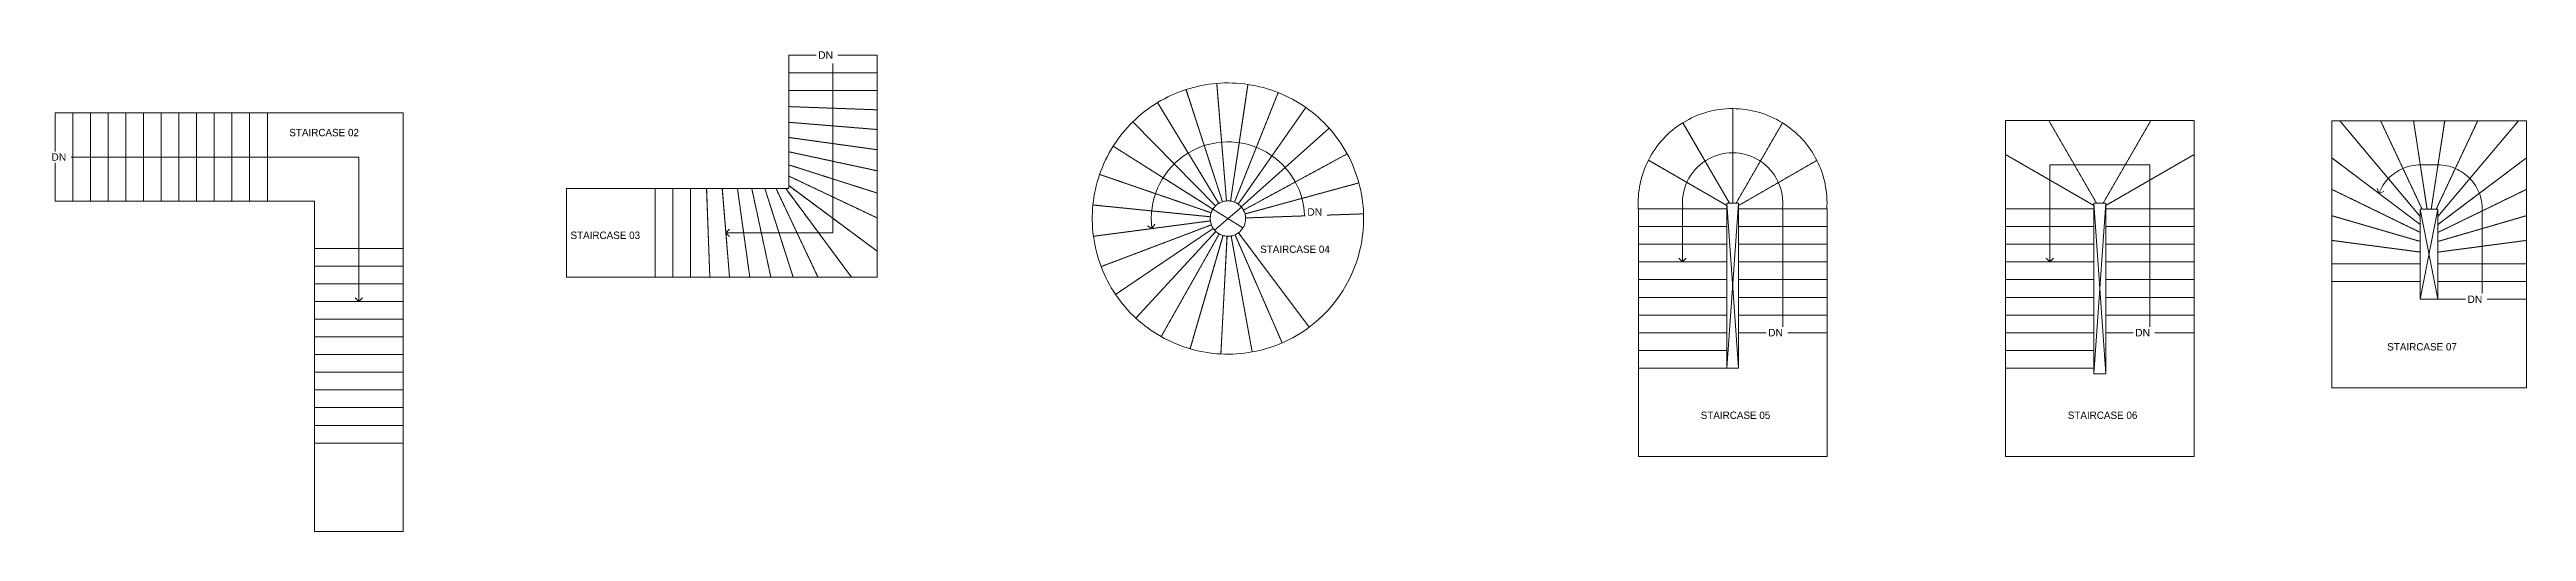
# Model space of a CAD drawing. Header units: millimetres. Extents: x -51718 to 77698, y -8943 to 21865.
# Drawn here: x -51718 to -9728, y 9658 to 17832 of the extents above; entities that cross this region are included whole.
import ezdxf

# ---------------------------------------------------------------- set-up
doc = ezdxf.new("R2010")
doc.units = ezdxf.units.MM
doc.linetypes.add('Overhead', pattern=[3.96875, 2.38125, -1.5875])
for name, color, linetype, lineweight in [('A-DETL', 90, 'Continuous', 18), ('S-STRS', 31, 'Continuous', 18), ('S-STRS-ANNO', 31, 'Continuous', 18), ('S-STRS-IDEN', 31, 'Continuous', 18)]:
    doc.layers.add(name, color=color, linetype=linetype, lineweight=lineweight)
doc.styles.add('Arial', font='arial.ttf', dxfattribs={"height": 125})
doc.styles.add('JetBrains Mono', font='JetBrainsMono-VariableFont_wght.ttf', dxfattribs={"height": 125})

msp = doc.modelspace()

# ---------------------------------------------------------------- linework, layer by layer
at = {"layer": 'A-DETL'}
for p, q in [((-31487.4, 14804.9), (-31994.9, 15125)), ((-31513.5, 15160.4), (-31968.8, 14769.6)), ((-23283.2, 12428.7), (-23083.2, 15228.7)), ((-23283.2, 15228.7), (-23083.2, 12428.7)), ((-17060.4, 15228.7), (-16860.4, 12328.7)), ((-16860.4, 15228.7), (-17060.4, 12328.7)), ((-11527.9, 15125.1), (-11227.9, 13595.1)), ((-11227.9, 15125.1), (-11527.9, 13595.1))]:
    msp.add_line(p, q, dxfattribs=at)
at = {"layer": 'S-STRS'}
for p, q in [((-37687.4, 17736.4), (-39187.4, 17736.4)), ((-39187.4, 17736.4), (-39187.4, 17436.4)), ((-37687.4, 17736.4), (-37687.4, 17436.4)), ((-39187.4, 17436.4), (-39187.4, 17136.4)), ((-37687.4, 17436.4), (-39187.4, 17436.4)), ((-37687.4, 17436.4), (-37687.4, 17136.4)), ((-31766, 15263.9), (-31931.7, 17257.1)), ((-31696.8, 15261.7), (-31401.3, 17239.7)), ((-39187.4, 17136.4), (-39187.4, 16863.7)), ((-37687.4, 17136.4), (-39187.4, 17136.4)), ((-39187.4, 16863.7), (-39187.4, 16597.5)), ((-37687.4, 16809.1), (-39187.4, 16863.7)), ((-37687.4, 17136.4), (-37687.4, 16809.1)), ((-37687.4, 16809.1), (-37687.4, 16475.2)), ((-31896.8, 15221.4), (-32934.6, 16931.1)), ((-31833.9, 15250.3), (-32452.1, 17152.3)), ((-31630, 15243.6), (-30888.9, 17101.2)), ((-31569.1, 15210.7), (-30421.9, 16849)), ((-23183.2, 16829.7), (-23183.2, 15228.7)), ((-51625.7, 16757.8), (-51625.7, 15257.8)), ((-51625.7, 16757.8), (-51325.7, 16757.8)), ((-51325.7, 16757.8), (-51025.7, 16757.8)), ((-51325.7, 16757.8), (-51325.7, 15257.8)), ((-51025.7, 16757.8), (-50725.7, 16757.8)), ((-51025.7, 16757.8), (-51025.7, 15257.8)), ((-50725.7, 16757.8), (-50425.7, 16757.8)), ((-50725.7, 16757.8), (-50725.7, 15257.8)), ((-50425.7, 16757.8), (-50125.7, 16757.8)), ((-50425.7, 16757.8), (-50425.7, 15257.8)), ((-50125.7, 16757.8), (-49825.7, 16757.8)), ((-50125.7, 16757.8), (-50125.7, 15257.8)), ((-49825.7, 16757.8), (-49525.7, 16757.8)), ((-49825.7, 16757.8), (-49825.7, 15257.8)), ((-49525.7, 16757.8), (-49225.7, 16757.8)), ((-49525.7, 16757.8), (-49525.7, 15257.8)), ((-49225.7, 16757.8), (-48925.7, 16757.8)), ((-49225.7, 16757.8), (-49225.7, 15257.8)), ((-48925.7, 16757.8), (-48625.7, 16757.8)), ((-48925.7, 16757.8), (-48925.7, 15257.8)), ((-48625.7, 16757.8), (-48325.7, 16757.8)), ((-48625.7, 16757.8), (-48625.7, 15257.8)), ((-48325.7, 16757.8), (-48025.7, 16757.8)), ((-48325.7, 16757.8), (-48325.7, 15257.8)), ((-45725.7, 16757.8), (-48025.7, 16757.8)), ((-48025.7, 16757.8), (-48025.7, 15257.8)), ((-45725.7, 14457.8), (-45725.7, 16757.8)), ((-39187.4, 16597.5), (-39187.4, 16340.7)), ((-37687.4, 16475.2), (-39187.4, 16597.5)), ((-37687.4, 16475.2), (-37687.4, 16132.1)), ((-31951.5, 15178.9), (-33353.5, 16605.2)), ((-31517.3, 15164.7), (-30025.1, 16496.4)), ((-24027.4, 16591), (-23240.9, 15228.7)), ((-22340.6, 16588.1), (-23125.4, 15228.7)), ((-18560.4, 14828.7), (-18560.4, 16628.7)), ((-17826.4, 16628.7), (-17018.1, 15228.7)), ((-16094.4, 16628.7), (-16902.7, 15228.7)), ((-15360.4, 16628.7), (-15360.4, 14528.7)), ((-13027.9, 16625.1), (-12892.3, 16625.1)), ((-13027.9, 15992.5), (-13027.9, 16625.1)), ((-12892.3, 16625.1), (-12201.9, 16625.1)), ((-12892.3, 16625.1), (-11527.9, 15000.8)), ((-12201.9, 16625.1), (-11641.9, 16625.1)), ((-12201.9, 16625.1), (-11498.1, 15125.1)), ((-11641.9, 16625.1), (-11113.9, 16625.1)), ((-11641.9, 16625.1), (-11413.9, 15125.1)), ((-11113.9, 16625.1), (-11341.9, 15125.1)), ((-10554, 16625.1), (-11257.7, 15125.1)), ((-9863.5, 16625.1), (-11227.9, 15000.8)), ((-11113.9, 16625.1), (-10554, 16625.1)), ((-10554, 16625.1), (-9863.5, 16625.1)), ((-9863.5, 16625.1), (-9727.9, 16625.1)), ((-9727.9, 16625.1), (-9727.9, 15992.5)), ((-39187.4, 16340.7), (-39187.4, 16097.5)), ((-37687.4, 16132.1), (-39187.4, 16340.7)), ((-39187.4, 16097.5), (-39187.4, 15875.8)), ((-37687.4, 15775.2), (-39187.4, 16097.5)), ((-37687.4, 16132.1), (-37687.4, 15775.2)), ((-31994.9, 15125), (-33686.5, 16191.9)), ((-31477.5, 15108.1), (-29719.8, 16062.3)), ((-18560.4, 16052.4), (-17060.4, 15186.4)), ((-15360.4, 16052.4), (-16860.4, 15186.4)), ((-13027.9, 15460.4), (-13027.9, 15992.5)), ((-13027.9, 15992.5), (-11527.9, 14863.2)), ((-9727.9, 15992.5), (-11227.9, 14863.2)), ((-9727.9, 15992.5), (-9727.9, 15460.4)), ((-39187.4, 15875.8), (-39187.4, 15686.2)), ((-37687.4, 15396.9), (-39187.4, 15875.8)), ((-39187.4, 15686.2), (-39187.4, 15522.8)), ((-37687.4, 14975.5), (-39187.4, 15686.2)), ((-37687.4, 15775.2), (-37687.4, 15396.9)), ((-32024.8, 15062.6), (-33916, 15713.3)), ((-31451.7, 15043.8), (-29522.1, 15569.7)), ((-24613.4, 15954.4), (-23283.2, 15186.4)), ((-21757.8, 15951.6), (-23083.2, 15186.4)), ((-51625.7, 15257.8), (-51325.7, 15257.8)), ((-51325.7, 15257.8), (-51025.7, 15257.8)), ((-51025.7, 15257.8), (-50725.7, 15257.8)), ((-50725.7, 15257.8), (-50425.7, 15257.8)), ((-50425.7, 15257.8), (-50125.7, 15257.8)), ((-50125.7, 15257.8), (-49825.7, 15257.8)), ((-49825.7, 15257.8), (-49525.7, 15257.8)), ((-49525.7, 15257.8), (-49225.7, 15257.8)), ((-49225.7, 15257.8), (-48925.7, 15257.8)), ((-48925.7, 15257.8), (-48625.7, 15257.8)), ((-48625.7, 15257.8), (-48325.7, 15257.8)), ((-48325.7, 15257.8), (-48025.7, 15257.8)), ((-48025.7, 15257.8), (-47225.7, 15257.8)), ((-47225.7, 15257.8), (-47225.7, 14457.8)), ((-41451.9, 15471.9), (-42951.9, 15471.9)), ((-42951.9, 15471.9), (-42951.9, 13971.9)), ((-41451.9, 13971.9), (-41451.9, 15471.9)), ((-41151.9, 15471.9), (-41451.9, 15471.9)), ((-40851.9, 15471.9), (-41151.9, 15471.9)), ((-41151.9, 13971.9), (-41151.9, 15471.9)), ((-40579.2, 15471.9), (-40851.9, 15471.9)), ((-40851.9, 13971.9), (-40851.9, 15471.9)), ((-40313.1, 15471.9), (-40579.2, 15471.9)), ((-40524.6, 13971.9), (-40579.2, 15471.9)), ((-40056.2, 15471.9), (-40313.1, 15471.9)), ((-40190.8, 13971.9), (-40313.1, 15471.9)), ((-39813.1, 15471.9), (-40056.2, 15471.9)), ((-39847.6, 13971.9), (-40056.2, 15471.9)), ((-39591.4, 15471.9), (-39813.1, 15471.9)), ((-39490.8, 13971.9), (-39813.1, 15471.9)), ((-39401.7, 15471.9), (-39591.4, 15471.9)), ((-39112.4, 13971.9), (-39591.4, 15471.9)), ((-39238.3, 15471.9), (-39401.7, 15471.9)), ((-38691, 13971.9), (-39401.7, 15471.9)), ((-39187.4, 15471.9), (-39238.3, 15471.9)), ((-38124.8, 13971.9), (-39238.3, 15471.9)), ((-39187.4, 15522.8), (-39187.4, 15471.9)), ((-37687.4, 14409.3), (-39187.4, 15522.8)), ((-37687.4, 15396.9), (-37687.4, 14975.5)), ((-32039.6, 14995), (-34029.6, 15194.9)), ((-24784.2, 15128.7), (-23283.2, 15128.7)), ((-24783.2, 14828.7), (-24783.2, 15128.7)), ((-23283.2, 14828.7), (-23283.2, 15228.7)), ((-23083.2, 15228.7), (-23083.2, 14828.7)), ((-21583.2, 15128.7), (-23083.2, 15128.7)), ((-21583.2, 15128.7), (-21583.2, 14828.7)), ((-18561.5, 15128.7), (-17060.4, 15128.7)), ((-17060.4, 14828.7), (-17060.4, 15228.7)), ((-16860.4, 15228.7), (-16860.4, 14828.7)), ((-15360.4, 15128.7), (-16860.4, 15128.7)), ((-13027.9, 15013.7), (-13027.9, 15460.4)), ((-13027.9, 15460.4), (-11527.9, 14729.9)), ((-11527.9, 15125.1), (-11498.1, 15125.1)), ((-11527.9, 15000.8), (-11527.9, 15125.1)), ((-11498.1, 15125.1), (-11413.9, 15125.1)), ((-11413.9, 15125.1), (-11341.9, 15125.1)), ((-11341.9, 15125.1), (-11257.7, 15125.1)), ((-11257.7, 15125.1), (-11227.9, 15125.1)), ((-9727.9, 15460.4), (-11227.9, 14729.9)), ((-11227.9, 15125.1), (-11227.9, 15000.9)), ((-9727.9, 15460.4), (-9727.9, 15013.7)), ((-37687.4, 14975.5), (-37687.4, 14409.3)), ((-32038.6, 14925.7), (-34021.4, 14664.2)), ((-32021.7, 14858.6), (-33891.7, 14149.5)), ((-31989.8, 14797.1), (-33647.5, 13678.2)), ((-31944.7, 14744.6), (-33301.8, 13275.5)), ((-31888.8, 14703.8), (-32873, 12962.7)), ((-31561.5, 14724.7), (-30364.1, 13122.8)), ((-31441.3, 14975.4), (-29442.5, 15044.9)), ((-24783.2, 14528.7), (-24783.2, 14828.7)), ((-24783.2, 14828.7), (-23283.2, 14828.7)), ((-23283.2, 14528.7), (-23283.2, 14828.7)), ((-23083.2, 14828.7), (-23083.2, 14528.7)), ((-21583.2, 14828.7), (-23083.2, 14828.7)), ((-21583.2, 14828.7), (-21583.2, 14528.7)), ((-18560.4, 14528.7), (-18560.4, 14828.7)), ((-18560.4, 14828.7), (-17060.4, 14828.7)), ((-17060.4, 14528.7), (-17060.4, 14828.7)), ((-16860.4, 14828.7), (-16860.4, 14528.7)), ((-15360.4, 14828.7), (-16860.4, 14828.7)), ((-15360.4, 14828.7), (-15360.4, 14528.7)), ((-13027.9, 14594.3), (-13027.9, 15013.7)), ((-13027.9, 15013.7), (-11527.9, 14576.6)), ((-11527.9, 14863.2), (-11527.9, 15000.8)), ((-11527.9, 14729.9), (-11527.9, 14863.2)), ((-11527.9, 14576.6), (-11527.9, 14729.9)), ((-9727.9, 15013.7), (-11227.9, 14576.6)), ((-11227.9, 15000.8), (-11227.9, 14863.2)), ((-11227.9, 14863.2), (-11227.9, 14729.9)), ((-11227.9, 14729.9), (-11227.9, 14576.6)), ((-9727.9, 15013.7), (-9727.9, 14594.3)), ((-45725.7, 14457.8), (-47225.7, 14457.8)), ((-47225.7, 14457.8), (-47225.7, 14157.8)), ((-45725.7, 14457.8), (-45725.7, 14157.8)), ((-37687.4, 14409.3), (-37687.4, 13971.9)), ((-31825, 14676.9), (-32383.9, 12756.6)), ((-31756.7, 14665.4), (-31860.5, 12668.1)), ((-31687.6, 14669.8), (-31330.8, 12701.9)), ((-31621.4, 14689.9), (-30823, 12856.2)), ((-24783.2, 14228.7), (-24783.2, 14528.7)), ((-24783.2, 14528.7), (-23283.2, 14528.7)), ((-23283.2, 14228.7), (-23283.2, 14528.7)), ((-23083.2, 14528.7), (-23083.2, 14228.7)), ((-21583.2, 14528.7), (-23083.2, 14528.7)), ((-21583.2, 14528.7), (-21583.2, 14228.7)), ((-18560.4, 14228.7), (-18560.4, 14528.7)), ((-18560.4, 14528.7), (-17060.4, 14528.7)), ((-17060.4, 14228.7), (-17060.4, 14528.7)), ((-16860.4, 14528.7), (-16860.4, 14228.7)), ((-15360.4, 14528.7), (-16860.4, 14528.7)), ((-15360.4, 14528.7), (-15360.4, 14228.7)), ((-13027.9, 14195.1), (-13027.9, 14594.3)), ((-13027.9, 14594.3), (-11527.9, 14396)), ((-11527.9, 14396), (-11527.9, 14576.6)), ((-11527.9, 14195.1), (-11527.9, 14396)), ((-9727.9, 14594.3), (-11227.9, 14396)), ((-11227.9, 14576.6), (-11227.9, 14396)), ((-11227.9, 14396), (-11227.9, 14195.1)), ((-9727.9, 14594.3), (-9727.9, 14195.1)), ((-47225.7, 14157.8), (-47225.7, 13857.8)), ((-45725.7, 14157.8), (-47225.7, 14157.8)), ((-47225.7, 13857.8), (-47225.7, 13557.8)), ((-45725.7, 13857.8), (-47225.7, 13857.8)), ((-45725.7, 14157.8), (-45725.7, 13857.8)), ((-45725.7, 13857.8), (-45725.7, 13557.8)), ((-42951.9, 13971.9), (-41451.9, 13971.9)), ((-41151.9, 13971.9), (-41451.9, 13971.9)), ((-40851.9, 13971.9), (-41151.9, 13971.9)), ((-40524.6, 13971.9), (-40851.9, 13971.9)), ((-40190.8, 13971.9), (-40524.6, 13971.9)), ((-39847.6, 13971.9), (-40190.8, 13971.9)), ((-39490.8, 13971.9), (-39847.6, 13971.9)), ((-39112.4, 13971.9), (-39490.8, 13971.9)), ((-38691, 13971.9), (-39112.4, 13971.9)), ((-38124.8, 13971.9), (-38691, 13971.9)), ((-37687.4, 13971.9), (-38124.8, 13971.9)), ((-24783.2, 13928.7), (-24783.2, 14228.7)), ((-24783.2, 14228.7), (-23283.2, 14228.7)), ((-24783.2, 13628.7), (-24783.2, 13928.7)), ((-24783.2, 13928.7), (-23283.2, 13928.7)), ((-23283.2, 13928.7), (-23283.2, 14228.7)), ((-23283.2, 13628.7), (-23283.2, 13928.7)), ((-23083.2, 14228.7), (-23083.2, 13928.7)), ((-21583.2, 14228.7), (-23083.2, 14228.7)), ((-23083.2, 13928.7), (-23083.2, 13628.7)), ((-21583.2, 13928.7), (-23083.2, 13928.7)), ((-21583.2, 14228.7), (-21583.2, 13928.7)), ((-21583.2, 13928.7), (-21583.2, 13628.7)), ((-18560.4, 13928.7), (-18560.4, 14228.7)), ((-18560.4, 14228.7), (-17060.4, 14228.7)), ((-18560.4, 13628.7), (-18560.4, 13928.7)), ((-18560.4, 13928.7), (-17060.4, 13928.7)), ((-17060.4, 13928.7), (-17060.4, 14228.7)), ((-17060.4, 13628.7), (-17060.4, 13928.7)), ((-16860.4, 14228.7), (-16860.4, 13928.7)), ((-15360.4, 14228.7), (-16860.4, 14228.7)), ((-16860.4, 13928.7), (-16860.4, 13628.7)), ((-15360.4, 13928.7), (-16860.4, 13928.7)), ((-15360.4, 14228.7), (-15360.4, 13928.7)), ((-15360.4, 13928.7), (-15360.4, 13628.7)), ((-13027.9, 13895.1), (-13027.9, 14195.1)), ((-13027.9, 14195.1), (-11527.9, 14195.1)), ((-13027.9, 13595.2), (-13027.9, 13895.1)), ((-13027.9, 13895.1), (-11527.9, 13895.1)), ((-11527.9, 13895.1), (-11527.9, 14195.1)), ((-11527.9, 13595.1), (-11527.9, 13895.1)), ((-11227.9, 14195.1), (-11227.9, 13895.1)), ((-9727.9, 14195.1), (-11227.9, 14195.1)), ((-11227.9, 13895.1), (-11227.9, 13595.1)), ((-9727.9, 13895.1), (-11227.9, 13895.1)), ((-9727.9, 14195.1), (-9727.9, 13895.1)), ((-9727.9, 13895.1), (-9727.9, 13595.1)), ((-47225.7, 13557.8), (-47225.7, 13257.8)), ((-45725.7, 13557.8), (-47225.7, 13557.8)), ((-45725.7, 13557.8), (-45725.7, 13257.8)), ((-24783.2, 13328.7), (-24783.2, 13628.7)), ((-24783.2, 13628.7), (-23283.2, 13628.7)), ((-23283.2, 13328.7), (-23283.2, 13628.7)), ((-23083.2, 13628.7), (-23083.2, 13328.7)), ((-21583.2, 13628.7), (-23083.2, 13628.7)), ((-21583.2, 13628.7), (-21583.2, 13328.7)), ((-18560.4, 13328.7), (-18560.4, 13628.7)), ((-18560.4, 13628.7), (-17060.4, 13628.7)), ((-17060.4, 13328.7), (-17060.4, 13628.7)), ((-16860.4, 13628.7), (-16860.4, 13328.7)), ((-15360.4, 13628.7), (-16860.4, 13628.7)), ((-15360.4, 13628.7), (-15360.4, 13328.7)), ((-13027.9, 13595.1), (-13027.9, 12095.1)), ((-11227.9, 13595.1), (-11527.9, 13595.1)), ((-9727.9, 13595.1), (-11227.9, 13595.1)), ((-9727.9, 12095.1), (-9727.9, 13595.1)), ((-47225.7, 13257.8), (-47225.7, 12957.8)), ((-45725.7, 13257.8), (-47225.7, 13257.8)), ((-45725.7, 13257.8), (-45725.7, 12957.8)), ((-24783.2, 13028.7), (-24783.2, 13328.7)), ((-24783.2, 13328.7), (-23283.2, 13328.7)), ((-24783.2, 12728.7), (-24783.2, 13028.7)), ((-24783.2, 13028.7), (-23283.2, 13028.7)), ((-23283.2, 13028.7), (-23283.2, 13328.7)), ((-23283.2, 12728.7), (-23283.2, 13028.7)), ((-23083.2, 13328.7), (-23083.2, 13028.7)), ((-21583.2, 13328.7), (-23083.2, 13328.7)), ((-23083.2, 13028.7), (-23083.2, 12428.7)), ((-21583.2, 13028.7), (-23083.2, 13028.7)), ((-21583.2, 13328.7), (-21583.2, 13028.7)), ((-21583.2, 10928.7), (-21583.2, 13028.7)), ((-18560.4, 13028.7), (-18560.4, 13328.7)), ((-18560.4, 13328.7), (-17060.4, 13328.7)), ((-18560.4, 12728.7), (-18560.4, 13028.7)), ((-18560.4, 13028.7), (-17060.4, 13028.7)), ((-17060.4, 13028.7), (-17060.4, 13328.7)), ((-17060.4, 12728.7), (-17060.4, 13028.7)), ((-16860.4, 13328.7), (-16860.4, 13028.7)), ((-15360.4, 13328.7), (-16860.4, 13328.7)), ((-16860.4, 13028.7), (-16860.4, 12328.7)), ((-15360.4, 13028.7), (-16860.4, 13028.7)), ((-15360.4, 13328.7), (-15360.4, 13028.7)), ((-15360.4, 10928.7), (-15360.4, 13028.7)), ((-47225.7, 12957.8), (-47225.7, 12657.8)), ((-45725.7, 12957.8), (-47225.7, 12957.8)), ((-47225.7, 12657.8), (-47225.7, 12357.8)), ((-45725.7, 12657.8), (-47225.7, 12657.8)), ((-45725.7, 12957.8), (-45725.7, 12657.8)), ((-45725.7, 12657.8), (-45725.7, 12357.8)), ((-24783.2, 12428.7), (-24783.2, 12728.7)), ((-24783.2, 12728.7), (-23283.2, 12728.7)), ((-23283.2, 12428.7), (-23283.2, 12728.7)), ((-18560.4, 12428.7), (-18560.4, 12728.7)), ((-18560.4, 12728.7), (-17060.4, 12728.7)), ((-17060.4, 12328.7), (-17060.4, 12728.7)), ((-47225.7, 12357.8), (-47225.7, 12057.8)), ((-45725.7, 12357.8), (-47225.7, 12357.8)), ((-45725.7, 12357.8), (-45725.7, 12057.8)), ((-23083.2, 12428.7), (-24783.2, 12428.7)), ((-24783.2, 12428.7), (-24783.2, 10928.7)), ((-17060.4, 12428.7), (-18560.4, 12428.7)), ((-18560.4, 12428.7), (-18560.4, 10928.7)), ((-16860.4, 12328.7), (-17060.4, 12328.7)), ((-47225.7, 12057.8), (-47225.7, 11757.8)), ((-45725.7, 12057.8), (-47225.7, 12057.8)), ((-47225.7, 11757.8), (-47225.7, 11457.8)), ((-45725.7, 11757.8), (-47225.7, 11757.8)), ((-45725.7, 12057.8), (-45725.7, 11757.8)), ((-45725.7, 11757.8), (-45725.7, 11457.8)), ((-13027.9, 12095.1), (-9727.9, 12095.1)), ((-47225.7, 11457.8), (-47225.7, 11157.8)), ((-45725.7, 11457.8), (-47225.7, 11457.8)), ((-45725.7, 11457.8), (-45725.7, 11157.8)), ((-47225.7, 11157.8), (-47225.7, 9657.8)), ((-45725.7, 11157.8), (-47225.7, 11157.8)), ((-45725.7, 9657.8), (-45725.7, 11157.8)), ((-24783.2, 10928.7), (-21583.2, 10928.7)), ((-18560.4, 10928.7), (-15360.4, 10928.7)), ((-47225.7, 9657.8), (-45725.7, 9657.8))]:
    msp.add_line(p, q, dxfattribs=at)
at = {"layer": 'S-STRS', "linetype": 'Overhead'}
for p, q in [((-37687.4, 17736.4), (-39187.4, 17736.4)), ((-37687.4, 17436.4), (-39187.4, 17436.4)), ((-31766, 15263.9), (-31931.7, 17257.1)), ((-31696.8, 15261.7), (-31401.3, 17239.7)), ((-37687.4, 17136.4), (-39187.4, 17136.4)), ((-37687.4, 16809.1), (-39187.4, 16863.7)), ((-31896.8, 15221.4), (-32934.6, 16931.1)), ((-31833.9, 15250.3), (-32452.1, 17152.3)), ((-31630, 15243.6), (-30888.9, 17101.2)), ((-31569.1, 15210.7), (-30421.9, 16849)), ((-23183.2, 16829.7), (-23183.2, 15228.7)), ((-51625.7, 16757.8), (-51625.7, 15257.8)), ((-51325.7, 16757.8), (-51325.7, 15257.8)), ((-51025.7, 16757.8), (-51025.7, 15257.8)), ((-50725.7, 16757.8), (-50725.7, 15257.8)), ((-50425.7, 16757.8), (-50425.7, 15257.8)), ((-50125.7, 16757.8), (-50125.7, 15257.8)), ((-49825.7, 16757.8), (-49825.7, 15257.8)), ((-49525.7, 16757.8), (-49525.7, 15257.8)), ((-49225.7, 16757.8), (-49225.7, 15257.8)), ((-48925.7, 16757.8), (-48925.7, 15257.8)), ((-48625.7, 16757.8), (-48625.7, 15257.8)), ((-48325.7, 16757.8), (-48325.7, 15257.8)), ((-48025.7, 16757.8), (-48025.7, 15257.8)), ((-37687.4, 16475.2), (-39187.4, 16597.5)), ((-31951.5, 15178.9), (-33353.5, 16605.2)), ((-31517.3, 15164.7), (-30025.1, 16496.4)), ((-24027.4, 16591), (-23240.9, 15228.7)), ((-22340.6, 16588.1), (-23125.4, 15228.7)), ((-18561.5, 16628.7), (-15360.4, 16628.7)), ((-17804.7, 16591), (-17018.1, 15228.7)), ((-16117.8, 16588.1), (-16902.7, 15228.7)), ((-12892.3, 16625.1), (-11527.9, 15000.8)), ((-12201.9, 16625.1), (-11498.1, 15125.1)), ((-11641.9, 16625.1), (-11413.9, 15125.1)), ((-11113.9, 16625.1), (-11341.9, 15125.1)), ((-10554, 16625.1), (-11257.7, 15125.1)), ((-9863.5, 16625.1), (-11227.9, 15000.8)), ((-37687.4, 16132.1), (-39187.4, 16340.7)), ((-37687.4, 15775.2), (-39187.4, 16097.5)), ((-31994.9, 15125), (-33686.5, 16191.9)), ((-31477.5, 15108.1), (-29719.8, 16062.3)), ((-13027.9, 15992.5), (-11527.9, 14863.2)), ((-9727.9, 15992.5), (-11227.9, 14863.2)), ((-37687.4, 15396.9), (-39187.4, 15875.8)), ((-37687.4, 14975.5), (-39187.4, 15686.2)), ((-32024.8, 15062.6), (-33916, 15713.3)), ((-31451.7, 15043.8), (-29522.1, 15569.7)), ((-24613.4, 15954.4), (-23283.2, 15186.4)), ((-21757.8, 15951.6), (-23083.2, 15186.4)), ((-18390.7, 15954.4), (-17133.6, 15228.7)), ((-15535, 15951.6), (-16860.4, 15186.4)), ((-41451.9, 13971.9), (-41451.9, 15471.9)), ((-41151.9, 13971.9), (-41151.9, 15471.9)), ((-40851.9, 13971.9), (-40851.9, 15471.9)), ((-40524.6, 13971.9), (-40579.2, 15471.9)), ((-40190.8, 13971.9), (-40313.1, 15471.9)), ((-39847.6, 13971.9), (-40056.2, 15471.9)), ((-39490.8, 13971.9), (-39813.1, 15471.9)), ((-39112.4, 13971.9), (-39591.4, 15471.9)), ((-38691, 13971.9), (-39401.7, 15471.9)), ((-38124.8, 13971.9), (-39238.3, 15471.9)), ((-37687.4, 14409.3), (-39187.4, 15522.8)), ((-32039.6, 14995), (-34029.6, 15194.9)), ((-24784.2, 15128.7), (-23283.2, 15128.7)), ((-23083.2, 15228.7), (-23283.2, 15228.7)), ((-21583.2, 15128.7), (-23083.2, 15128.7)), ((-18561.5, 15128.7), (-17060.4, 15128.7)), ((-17060.4, 15228.7), (-16860.4, 15228.7)), ((-15360.4, 15128.7), (-16860.4, 15128.7)), ((-13027.9, 15460.4), (-11527.9, 14729.9)), ((-9727.9, 15460.4), (-11227.9, 14729.9)), ((-32038.6, 14925.7), (-34021.4, 14664.2)), ((-32021.7, 14858.6), (-33891.7, 14149.5)), ((-31989.8, 14797.1), (-33647.5, 13678.2)), ((-31944.7, 14744.6), (-33301.8, 13275.5)), ((-31888.8, 14703.8), (-32873, 12962.7)), ((-31561.5, 14724.7), (-30364.1, 13122.8)), ((-31441.3, 14975.4), (-29442.5, 15044.9)), ((-24783.2, 14828.7), (-23283.2, 14828.7)), ((-21583.2, 14828.7), (-23083.2, 14828.7)), ((-18560.4, 14828.7), (-17060.4, 14828.7)), ((-15360.4, 14828.7), (-16860.4, 14828.7)), ((-13027.9, 15013.7), (-11527.9, 14576.6)), ((-9727.9, 15013.7), (-11227.9, 14576.6)), ((-45725.7, 14457.8), (-47225.7, 14457.8)), ((-31825, 14676.9), (-32383.9, 12756.6)), ((-31756.7, 14665.4), (-31860.5, 12668.1)), ((-31687.6, 14669.8), (-31330.8, 12701.9)), ((-31621.4, 14689.9), (-30823, 12856.2)), ((-24783.2, 14528.7), (-23283.2, 14528.7)), ((-21583.2, 14528.7), (-23083.2, 14528.7)), ((-18560.4, 14528.7), (-17060.4, 14528.7)), ((-15360.4, 14528.7), (-16860.4, 14528.7)), ((-13027.9, 14594.3), (-11527.9, 14396)), ((-9727.9, 14594.3), (-11227.9, 14396)), ((-45725.7, 14157.8), (-47225.7, 14157.8)), ((-45725.7, 13857.8), (-47225.7, 13857.8)), ((-24783.2, 14228.7), (-23283.2, 14228.7)), ((-24783.2, 13928.7), (-23283.2, 13928.7)), ((-21583.2, 14228.7), (-23083.2, 14228.7)), ((-21583.2, 13928.7), (-23083.2, 13928.7)), ((-18560.4, 14228.7), (-17060.4, 14228.7)), ((-18560.4, 13928.7), (-17060.4, 13928.7)), ((-15360.4, 14228.7), (-16860.4, 14228.7)), ((-15360.4, 13928.7), (-16860.4, 13928.7)), ((-13027.9, 14195.1), (-11527.9, 14195.1)), ((-13027.9, 13895.1), (-11527.9, 13895.1)), ((-9727.9, 14195.1), (-11227.9, 14195.1)), ((-9727.9, 13895.1), (-11227.9, 13895.1)), ((-45725.7, 13557.8), (-47225.7, 13557.8)), ((-24783.2, 13628.7), (-23283.2, 13628.7)), ((-21583.2, 13628.7), (-23083.2, 13628.7)), ((-18560.4, 13628.7), (-17060.4, 13628.7)), ((-15360.4, 13628.7), (-16860.4, 13628.7)), ((-9727.9, 13595.1), (-11227.9, 13595.1)), ((-45725.7, 13257.8), (-47225.7, 13257.8)), ((-24783.2, 13328.7), (-23283.2, 13328.7)), ((-24783.2, 13028.7), (-23283.2, 13028.7)), ((-21583.2, 13328.7), (-23083.2, 13328.7)), ((-21583.2, 13028.7), (-23083.2, 13028.7)), ((-18560.4, 13328.7), (-17060.4, 13328.7)), ((-18560.4, 13028.7), (-17060.4, 13028.7)), ((-15360.4, 13328.7), (-16860.4, 13328.7)), ((-15360.4, 13028.7), (-16860.4, 13028.7)), ((-45725.7, 12957.8), (-47225.7, 12957.8)), ((-45725.7, 12657.8), (-47225.7, 12657.8)), ((-24783.2, 12728.7), (-23283.2, 12728.7)), ((-18560.4, 12728.7), (-17060.4, 12728.7)), ((-45725.7, 12357.8), (-47225.7, 12357.8)), ((-45725.7, 12057.8), (-47225.7, 12057.8)), ((-45725.7, 11757.8), (-47225.7, 11757.8)), ((-45725.7, 11457.8), (-47225.7, 11457.8)), ((-45725.7, 11157.8), (-47225.7, 11157.8))]:
    msp.add_line(p, q, dxfattribs=at)
at = {"layer": 'S-STRS'}
for centre, radius, start, end in [((-31741.1, 14965), 2300, 94.75355, 108.00517), ((-31741.1, 14965), 2300, 81.50193, 94.75355), ((-31741.1, 14965), 2300, 68.25032, 81.50193), ((-31741.1, 14965), 2300, 121.25679, 134.50841), ((-31741.1, 14965), 2300, 108.00517, 121.25679), ((-31741.1, 14965), 2300, 54.9987, 68.25032), ((-31741.1, 14965), 2300, 41.74708, 54.9987), ((-23186.3, 15228.7), 1601, 89.88764, 121.69226), ((-23186.3, 15228.7), 1601, 58.11303, 89.88764), ((-31741.1, 14965), 2300, 134.50841, 147.76003), ((-31741.1, 14965), 2300, 28.49546, 41.74708), ((-23186.3, 15228.7), 1601, 121.69226, 153.04445), ((-23186.3, 15228.7), 1601, 26.84303, 58.11303), ((-31741.1, 14965), 2300, 147.76003, 161.01165), ((-31741.1, 14965), 1300, 1.99222, 187.51489), ((-31741.1, 14965), 2300, 15.24384, 28.49546), ((-23186.3, 15228.7), 851, 353.25202, 186.74798), ((-31741.1, 14965), 2300, 161.01165, 174.26327), ((-31741.1, 14965), 2300, 1.99222, 15.24384), ((-23186.3, 15228.7), 1601, 153.04445, 183.58098), ((-23186.3, 15228.7), 1601, 356.41902, 26.84303), ((-31741.1, 14965), 2300, 174.26327, 187.51489), ((-31741.1, 14965), 300, 147.76003, 161.01165), ((-31741.1, 14965), 300, 134.50841, 147.76003), ((-31741.1, 14965), 300, 121.25679, 134.50841), ((-31741.1, 14965), 300, 108.00517, 121.25679), ((-31741.1, 14965), 300, 94.75355, 108.00517), ((-31741.1, 14965), 300, 81.50193, 94.75355), ((-31741.1, 14965), 300, 68.25032, 81.50193), ((-31741.1, 14965), 300, 54.9987, 68.25032), ((-31741.1, 14965), 300, 41.74708, 54.9987), ((-31741.1, 14965), 300, 28.49546, 41.74708), ((-31741.1, 14965), 300, 174.26327, 187.51489), ((-31741.1, 14965), 300, 161.01165, 174.26327), ((-31741.1, 14965), 300, 187.51489, 200.76651), ((-31741.1, 14965), 300, 200.76651, 214.01813), ((-31741.1, 14965), 300, 214.01813, 227.26975), ((-31741.1, 14965), 300, 227.26975, 240.52136), ((-31741.1, 14965), 300, 240.52136, 253.77298), ((-31741.1, 14965), 300, 293.52784, 306.77946), ((-31741.1, 14965), 300, 306.77946, 348.7406), ((-31741.1, 14965), 300, 15.24384, 28.49546), ((-31741.1, 14965), 300, 1.99222, 15.24384), ((-31741.1, 14965), 300, 348.7406, 1.99222), ((-31741.1, 14965), 2300, 348.7406, 1.99222), ((-31741.1, 14965), 2300, 187.51489, 200.76651), ((-31741.1, 14965), 300, 253.77298, 267.0246), ((-31741.1, 14965), 300, 267.0246, 280.27622), ((-31741.1, 14965), 300, 280.27622, 293.52784), ((-31741.1, 14965), 2300, 306.77946, 348.7406), ((-31741.1, 14965), 2300, 200.76651, 214.01813), ((-31741.1, 14965), 2300, 214.01813, 227.26975), ((-31741.1, 14965), 2300, 227.26975, 240.52136), ((-31741.1, 14965), 2300, 293.52784, 306.77946), ((-31741.1, 14965), 2300, 240.52136, 253.77298), ((-31741.1, 14965), 2300, 253.77298, 267.0246), ((-31741.1, 14965), 2300, 267.0246, 280.27622), ((-31741.1, 14965), 2300, 280.27622, 293.52784)]:
    msp.add_arc(centre, radius, start, end, dxfattribs=at)
at = {"layer": 'S-STRS-ANNO'}
for p, q in [((-51625.7, 16007.8), (-46475.7, 16007.8)), ((-46475.7, 13557.8), (-46475.7, 16007.8)), ((-18561.5, 15878.7), (-18560.4, 15878.7)), ((-17810.4, 14228.7), (-17810.4, 15878.7)), ((-17810.4, 15878.7), (-16110.4, 15878.7)), ((-16110.4, 15878.7), (-16110.4, 13028.7)), ((-11527.9, 15875.1), (-11227.9, 15875.1)), ((-24033.2, 14228.7), (-24033.2, 15128.7)), ((-22333.2, 15128.7), (-22333.2, 13028.7)), ((-12229.1, 15391.1), (-12260.6, 15473.8)), ((-12229.1, 15391.1), (-12146.5, 15422.6)), ((-10477.9, 15125.1), (-10477.9, 15095.1)), ((-40251.9, 14721.9), (-40189.4, 14784.4)), ((-40251.9, 14721.9), (-38437.4, 14721.9)), ((-40251.9, 14721.9), (-40189.4, 14659.4)), ((-33030, 14794.9), (-33103.5, 14844)), ((-33030, 14794.9), (-32980.9, 14868.5)), ((-10477.9, 15095.1), (-10477.9, 14795.1)), ((-10477.9, 14795.1), (-10477.9, 14495.1)), ((-24033.2, 14228.7), (-24095.7, 14291.2)), ((-24033.2, 14228.7), (-23970.7, 14291.2)), ((-17810.4, 14228.7), (-17872.9, 14291.2)), ((-17810.4, 14228.7), (-17747.9, 14291.2)), ((-10477.9, 14495.1), (-10477.9, 14195.1)), ((-10477.9, 14195.1), (-10477.9, 13895.1)), ((-10477.9, 13895.1), (-10477.9, 13595.1)), ((-46474.9, 13557), (-46537.4, 13619.5)), ((-46474.9, 13557), (-46412.4, 13619.5))]:
    msp.add_line(p, q, dxfattribs=at)
for centre, start, end in [((-11527.9, 15125.1), 136.14784, 159.22175), ((-11527.9, 15125.1), 113.07392, 136.14784), ((-11527.9, 15125.1), 90, 113.07392), ((-11227.9, 15125.1), 66.92608, 90), ((-11227.9, 15125.1), 43.85216, 66.92608), ((-11227.9, 15125.1), 20.77825, 43.85216), ((-11227.9, 15125.1), 0, 20.77825)]:
    msp.add_arc(centre, 750, start, end, dxfattribs=at)

# ---------------------------------------------------------------- texts
at = {"layer": 'S-STRS-IDEN', "char_height": 125, "width": 1539.24, "attachment_point": 1, "style": 'JetBrains Mono', "bg_fill": 3, "box_fill_scale": 1.25, "bg_fill_color": 9, "bg_fill_true_color": 13158600, "bg_fill_transparency": 0}
for s, insert in [('STAIRCASE 02', (-47653.1, 16486)), ('STAIRCASE 07', (-12087.4, 12852.7)), ('STAIRCASE 05', (-23726.6, 11691.5)), ('STAIRCASE 06', (-17503.9, 11691.5))]:
    msp.add_mtext(s, dxfattribs=dict(at, insert=insert))

# ---------------------------------------------------------------- next in the draw order: texts
at = {"layer": 'S-STRS-IDEN', "char_height": 125, "width": 301.369, "attachment_point": 1, "line_spacing_factor": 0.941778, "style": 'Arial', "bg_fill": 3, "box_fill_scale": 1.25, "bg_fill_color": 9, "bg_fill_true_color": 13158600, "bg_fill_transparency": 0}
for insert in [(-38688.6, 17800.6), (-51687.1, 16070.7), (-30395.5, 15139.1), (-10729, 13659.3), (-22584.3, 13092.9), (-16361.6, 13092.9)]:
    msp.add_mtext('DN', dxfattribs=dict(at, insert=insert))
at = {"layer": 'S-STRS-IDEN', "char_height": 125, "attachment_point": 1, "style": 'JetBrains Mono', "bg_fill": 3, "box_fill_scale": 1.25, "bg_fill_color": 9, "bg_fill_true_color": 13158600, "bg_fill_transparency": 0}
for s, insert, width in [('STAIRCASE 03', (-42886.6, 14744.4), 1384.962), ('STAIRCASE 04', (-31194.4, 14506.9), 1539.24)]:
    msp.add_mtext(s, dxfattribs=dict(at, insert=insert, width=width))

# ---------------------------------------------------------------- next in the draw order: linework, layer by layer
at = {"layer": 'S-STRS-ANNO'}
msp.add_line((-38437.4, 17592.2), (-38437.4, 14721.9), dxfattribs=at)

doc.saveas('drawing.dxf')
